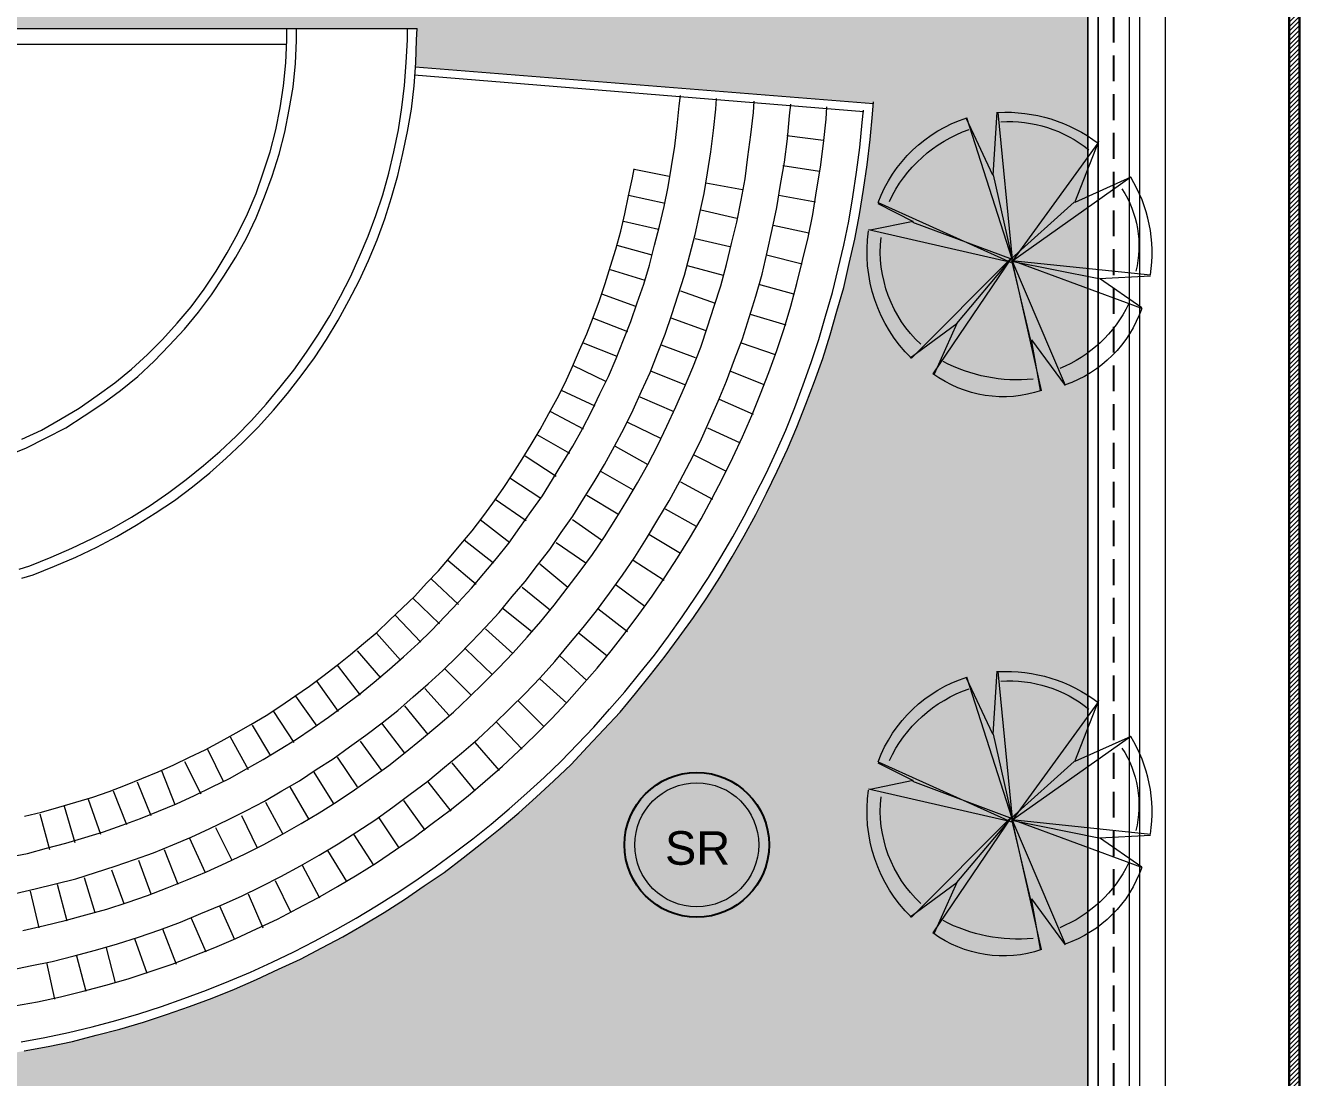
# Model space of a CAD drawing. Header units: inches. Extents: x 0 to 558, y -1 to 295.
# Drawn here: x 280.41 to 292.74, y 134.68 to 144.86 of the extents above; entities that cross this region are included whole.
import ezdxf
from ezdxf.enums import TextEntityAlignment as Align

# ---------------------------------------------------------------- set-up
doc = ezdxf.new("R2010")
doc.units = ezdxf.units.IN
doc.header["$MEASUREMENT"] = 0
doc.linetypes.add('$0$HIDDEN', pattern=[0.375, 0.25, -0.125])
for name, color, linetype, lineweight in [('A-FINISH', 1, 'Continuous', 5), ('ars', 11, 'Continuous', 0), ('ARSIR', 31, 'Continuous', 5), ('ARSIR BETON', 8, 'Continuous', 5), ('DINDING2', 146, 'Continuous', 5), ('KOL', 1, 'Continuous', 30), ('lan', 7, 'Continuous', 15), ('POHON', 98, 'Continuous', 5), ('RUMPUT', 93, 'Continuous', 0), ('SANITAIR', 15, 'Continuous', 9)]:
    doc.layers.add(name, color=color, linetype=linetype, lineweight=lineweight)
doc.layers.add('as', color=1, linetype='Continuous', plot=False)
doc.styles.get("Standard").update_dxf_attribs({"font": 'arial.ttf'})
pattern_1 = [(86.66969, (37.0798, 226.14725), (-0.5066041, 0.569206), [0.142875, -0.934755]), (41.66969, (37.0798, 226.14725), (-0.5066045, 0.5692064), [0.142875, -0.619125]), (131.66969, (37.0798, 226.14725), (-0.5692064, -0.5066045), [0.142875, -0.619125])]

# ---------------------------------------------------------------- blocks, each defined once
blk = doc.blocks.new('DEN-1 BLOK 2')
at = {"layer": 'ars'}
h = blk.add_hatch(dxfattribs=at)
h.set_pattern_fill('ANSI31', color=256, scale=0.25, angle=180, style=0)
h.set_pattern_definition([(225, (-0.35, 48.305), (0.022097087, -0.022097087), [])])
h.paths.add_polyline_path([(1.5, 12.905), (-0.25, 12.905), (-0.25, -0.495), (1.5, -0.495), (1.52, -0.595), (-0.35, -0.595), (-0.35, 13.005), (1.5, 13.005)])
at = {"layer": 'as', "linetype": '$0$HIDDEN'}
blk.add_line((-2.05, 16.555), (-2.05, 0.205), dxfattribs=at)
at = {"layer": 'KOL'}
blk.add_lwpolyline([(1.5, 12.905), (1.5, 13.005), (-0.35, 13.005), (-0.35, -0.595), (1.5, -0.595), (1.5, -0.495), (-0.25, -0.495), (-0.25, 12.905)], close=True, dxfattribs=at)
at = {"layer": 'lan'}
blk.add_line((-1.55, 12.765), (-1.55, 0.205), dxfattribs=at)
at = {"layer": 'SANITAIR'}
for p, q in [((-2.3, 12.765), (-2.3, 0.205)), ((-2.2, 12.765), (-2.2, 0.205)), ((-1.9, 12.765), (-1.9, 0.205)), ((-1.8, 12.765), (-1.8, 0.205))]:
    blk.add_line(p, q, dxfattribs=at)
blk = doc.blocks.new('NOT. SR')
for radius in [0.7, 0.6]:
    blk.add_circle((0, 0), radius)
blk.add_text('SR', height=0.3251).set_placement((0.008, -0.193), align=Align.CENTER)
blk = doc.blocks.new('D00088C')
for p, q in [((-0.0013, -0.0094), (-0.1437, 0.4512)), ((-0.1152, 0.2615), (-0.1398, 0.4513)), ((-0.2342, 0.4212), (-0.1152, 0.2615)), ((-0.2303, 0.4213), (-0.0013, -0.0094)), ((0.2305, 0.3971), (0.0063, 0.0027)), ((0.2266, 0.397), (0.1472, 0.2403)), ((0.0063, 0.0027), (0.303, 0.3553)), ((0.1472, 0.2403), (0.3033, 0.3575)), ((-0.1152, 0.2612), (-0.0014, -0.0054)), ((0.0023, 0.0066), (-0.4996, 0.0423)), ((-0.496, -0.0575), (0.0023, 0.0066)), ((-0.3618, -0.0303), (-0.4945, 0.0417)), ((0.3075, -0.0277), (0.0024, 0.0026)), ((0.4778, 0.0264), (0.0025, -0.0014)), ((0.4784, 0.0248), (0.3087, -0.0294)), ((-0.4961, -0.0535), (-0.3618, -0.0303)), ((-0.3629, -0.0277), (0.0026, -0.0053)), ((0.0026, -0.0053), (-0.2884, -0.4252)), ((-0.192, -0.4744), (0.0026, -0.0053)), ((-0.1451, -0.264), (0.0026, -0.0053)), ((0.1495, -0.2553), (-0.0014, -0.0054)), ((0.3099, -0.3943), (0.0064, -0.0013)), ((0.0064, -0.0013), (0.169, -0.4733)), ((0.3087, -0.0294), (0.4741, -0.089)), ((-0.1457, -0.2629), (-0.2885, -0.4212)), ((-0.1959, -0.4745), (-0.1457, -0.2629))]:
    blk.add_line(p, q)
at = {"flags": 128}
blk.add_lwpolyline([(0.1453, 0.2437), (0.0025, -0.0014), (0.4729, -0.0927, -0.179693), (0.3099, -0.3943), (0.1517, -0.2555), (0.1692, -0.4812)], format="xyb", dxfattribs=at)
for centre, radius, start, end in [((-0.0088, 0.063), 0.411, 54.3842, 109.1674), ((0.0045, -0.0301), 0.5088, 117.4863, 171.4484), ((-0.018, -0.1342), 0.5445, 67.363, 101.0798), ((-0.022, -0.0267), 0.4368, 115.9305, 169.2592), ((0.0516, 0.0107), 0.4265, 2.1127, 53.8887), ((-0.0182, -0.0451), 0.4539, 8.9188, 50.8384), ((-0.0137, -0.0277), 0.4832, 183.5353, 235.3544), ((0.0103, -0.0052), 0.475, 188.1449, 233.911), ((0.0637, -0.0721), 0.358, 309.7909, 357.1215), ((-0.013, 0.0189), 0.5247, 250.058, 290.2953), ((-0.0193, -0.0383), 0.4358, 249.3685, 292.0705)]:
    blk.add_arc(centre, radius, start, end)

msp = doc.modelspace()

# ---------------------------------------------------------------- hatches: boundary and pattern name
at = {"layer": 'ARSIR'}
h = msp.add_hatch(dxfattribs=at)
h.set_pattern_fill('AR-HBONE', color=256, scale=0.1, style=0)
h.set_pattern_definition([(48.3303, (269.9467, 118.0756), (-0.0328619, 0.5647301), [1.2, -0.4]), (138.3303, (270.2126, 118.37438), (-0.0328619, 0.5647301), [1.2, -0.4])])
edge = h.paths.add_edge_path()
edge.add_line((395.42, 171.6524), (394.22, 171.6524))
edge.add_line((394.22, 171.6524), (394.22, 133.2715))
edge.add_arc((380.22, 133.2715), 14, 270, 360, ccw=False)
edge.add_line((380.22, 119.2715), (283.2125, 119.2715))
edge.add_line((283.2125, 119.2715), (283.2125, 118.0715))
edge.add_line((283.2125, 118.0715), (380.22, 118.0715))
edge.add_arc((380.22, 133.2715), 15.2, 270, 360)
edge.add_line((395.42, 133.2715), (395.42, 171.6524))
at = {"layer": 'ARSIR BETON'}
h = msp.add_hatch(dxfattribs=at)
h.set_pattern_fill('AR-HBONE', color=256, scale=0.004, style=0)
h.set_pattern_definition([(45, (37.0798, 226.14725), (6e-17, 0.5747364), [1.2192, -0.4064]), (135, (37.36716, 226.4346), (6e-17, 0.5747364), [1.2192, -0.4064])])
edge = h.paths.add_edge_path()
edge.add_arc((191.2828, 190.0679), 14, 90, 180)
edge.add_line((177.2828, 190.0679), (177.2828, 133.2715))
edge.add_arc((191.2827, 133.2715), 14, 179.99992, 263.11919)
edge.add_line((189.6055, 119.3724), (189.6055, 112.3227))
edge.add_line((189.6055, 112.3227), (189.7055, 112.3227))
edge.add_line((189.7055, 112.3227), (189.7055, 112.2227))
edge.add_line((189.7055, 112.2227), (201.7055, 112.2227))
edge.add_line((201.7055, 112.2227), (201.7055, 119.2715))
edge.add_line((201.7055, 119.2715), (380.22, 119.2715))
edge.add_arc((380.22, 133.2715), 14, 270, 360)
edge.add_line((394.22, 133.2715), (394.22, 186.8365))
edge.add_arc((380.07, 186.8365), 14.15, 0.00002, 89.99998)
edge.add_line((380.07, 200.9865), (288.3873, 200.9865))
edge.add_arc((288.3873, 203.9865), 3, 180, 270, ccw=False)
edge.add_line((285.3873, 203.9865), (285.3986, 204.9823))
edge.add_line((285.3986, 204.9823), (271.3873, 205.1475))
edge.add_line((271.3873, 205.1475), (271.3873, 204.9086))
edge.add_arc((270.5466, 204.9086), 0.8408, 270, 359.99999, ccw=False)
edge.add_line((270.5466, 204.0679), (191.2828, 204.0679))
edge = h.paths.add_edge_path()
edge.add_line((191.2672, 197.9562), (265.7566, 197.9585))
edge.add_arc((265.7568, 189.203), 8.7555, 41.343, 90.00169, ccw=False)
edge.add_line((272.3302, 194.9865), (332.5823, 194.9865))
edge.add_line((332.5823, 194.9865), (332.5823, 191.8715))
edge.add_line((332.5823, 191.8715), (340.1822, 191.8715))
edge.add_line((340.1822, 191.8715), (340.1822, 194.9865))
edge.add_line((340.1822, 194.9865), (380.07, 194.9865))
edge.add_arc((380.07, 186.8365), 8.15, 0, 90, ccw=False)
edge.add_line((388.22, 186.8365), (388.22, 163.1715))
edge.add_line((388.22, 163.1715), (388.22, 157.7117))
edge.add_line((388.22, 157.7117), (388.22, 133.2715))
edge.add_arc((380.22, 133.2715), 8, -90, 0, ccw=False)
edge.add_line((380.22, 125.2715), (191.2828, 125.2715))
edge.add_arc((191.185, 133.1732), 7.9023, 180.12317, 270.70845, ccw=False)
edge.add_line((183.2828, 133.1562), (183.2675, 189.9541))
edge.add_arc((191.2675, 189.9563), 8, 90.00169, 180.01541, ccw=False)
at = {"layer": 'RUMPUT'}
h = msp.add_hatch(dxfattribs=at)
h.set_pattern_fill('GRASS', color=256, scale=0.03, angle=356.66969, style=0)
h.set_pattern_definition(pattern_1)
edge = h.paths.add_edge_path()
edge.add_line((394.22, 171.6524), (402.698, 171.6524))
edge.add_line((402.698, 171.6524), (406.8633, 171.9326))
edge.add_line((406.8633, 171.9326), (407.1349, 173.6574))
edge.add_line((407.1349, 173.6574), (416.4205, 172.1948))
edge.add_line((416.4205, 172.1948), (417.0895, 176.4425))
edge.add_line((417.0895, 176.4425), (434.0908, 173.7645))
edge.add_line((434.0908, 173.7645), (442.2259, 174.3118))
edge.add_line((442.2259, 174.3118), (445.141, 192.7643))
edge.add_line((445.141, 192.7643), (418.5729, 196.9616))
edge.add_line((418.5729, 196.9616), (402.3997, 199.5091))
edge.add_line((402.3997, 199.5091), (401.9329, 196.5456))
edge.add_line((401.9329, 196.5456), (390.18, 198.3869))
edge.add_arc((380.07, 186.8365), 15.35, 48.80437, 90)
edge.add_line((380.07, 202.1865), (288.3873, 202.1865))
edge.add_arc((288.3873, 203.9865), 1.8, 180, 270, ccw=False)
edge.add_line((286.5873, 203.9865), (286.5873, 204.7646))
edge.add_line((286.5873, 204.7646), (489.7232, 202.4653))
edge.add_line((489.7232, 202.4653), (489.009, 190.7748))
edge.add_line((489.009, 190.7748), (447.5074, 192.7549))
edge.add_line((447.5074, 192.7549), (448.3956, 174.0667))
edge.add_line((448.3956, 174.0667), (421.3302, 172.0652))
edge.add_line((421.3302, 172.0652), (401.0645, 170.836))
edge.add_line((401.0645, 170.836), (400.9341, 157.9843))
edge.add_line((400.9341, 157.9843), (400.8036, 145.1327))
edge.add_line((400.8036, 145.1327), (400.9017, 135.2859))
edge.add_line((400.9017, 135.2859), (401.5003, 132.6794))
edge.add_line((401.5003, 132.6794), (401.2595, 116.478))
edge.add_line((401.2595, 116.478), (378.6535, 115.7086))
edge.add_line((378.6535, 115.7086), (368.9216, 115.7377))
edge.add_line((368.9216, 115.7377), (346.0892, 112.9076))
edge.add_line((346.0892, 112.9076), (341.1309, 112.1001))
edge.add_line((341.1309, 112.1001), (333.7244, 111.8362))
edge.add_line((333.7244, 111.8362), (331.0738, 112.2718))
edge.add_line((331.0738, 112.2718), (324.3803, 115.2754))
edge.add_line((324.3803, 115.2754), (321.6092, 115.9684))
edge.add_line((321.6092, 115.9684), (289.1333, 113.6571))
edge.add_line((289.1333, 113.6571), (289.1333, 118.0715))
edge.add_line((289.1333, 118.0715), (380.22, 118.0715))
edge.add_arc((380.22, 133.2715), 15.2, 270, 360)
edge.add_line((395.42, 133.2715), (395.42, 171.6524))
h = msp.add_hatch(dxfattribs=at)
h.set_pattern_fill('GRASS', color=256, scale=0.03, angle=356.66969, style=0)
h.set_pattern_definition(pattern_1)
edge = h.paths.add_edge_path()
edge.add_line((296.4823, 126.5716), (296.4823, 130.3681))
edge.add_line((296.4823, 130.3681), (332.4823, 130.3681))
edge.add_line((332.4823, 130.3681), (332.4823, 131.4715))
edge.add_line((332.4823, 131.4715), (293.4373, 131.4715))
edge.add_arc((293.4373, 134.2215), 2.75, 180, 270, ccw=False)
edge.add_line((290.6873, 134.2215), (290.6873, 146.8315))
edge.add_line((290.6873, 146.8315), (266.1873, 146.8315))
edge.add_line((266.1873, 146.8315), (266.1873, 134.2215))
edge.add_arc((263.4373, 134.2215), 2.75, 270, 360, ccw=False)
edge.add_line((263.4373, 131.4715), (230.5822, 131.4715))
edge.add_line((230.5822, 131.4715), (230.5822, 125.7715))
edge.add_arc((230.9822, 125.7715), 0.4, 180, 270)
edge.add_line((230.9822, 125.3715), (231.9822, 125.3715))
edge.add_arc((231.9822, 125.7715), 0.4, 270, 360)
edge.add_line((232.3822, 125.7715), (232.3822, 130.3715))
edge.add_line((232.3822, 130.3715), (262.5822, 130.3715))
edge.add_line((262.5822, 130.3715), (262.5822, 126.5716))
edge.add_line((262.5822, 126.5716), (296.4823, 126.5716))
h.paths.add_polyline_path([(284.185, 144.4992), (284.1822, 144.4607), (288.6128, 144.1071), (288.6032, 144.0035), (288.5816, 143.7583), (288.5544, 143.513), (288.5161, 143.2733), (288.4781, 143.0337), (288.4345, 142.794), (288.3799, 142.5596), (288.3255, 142.3255), (288.1946, 141.8677), (288.1238, 141.6389), (288.0423, 141.4156), (287.9604, 141.1978), (287.8734, 140.9742), (287.7807, 140.7617), (287.6825, 140.5495), (287.579, 140.337), (287.4755, 140.1298), (287.3613, 139.9229), (287.2467, 139.7212), (287.1268, 139.5198), (287.0018, 139.3237), (286.8708, 139.1328), (286.7346, 138.9422), (286.5984, 138.7569), (286.4569, 138.5772), (286.3096, 138.3974), (286.1626, 138.2177), (286.0048, 138.0487), (285.8466, 137.8798), (285.6888, 137.7111), (285.5199, 137.553), (285.3509, 137.3952), (285.182, 137.2426), (285.0022, 137.09), (284.8225, 136.9483), (284.6427, 136.8068), (284.4574, 136.665), (284.2668, 136.5344), (284.076, 136.4034), (283.8798, 136.2783), (283.6785, 136.1585), (283.4768, 136.0439), (283.2754, 135.9349), (283.0682, 135.8262), (282.8557, 135.728), (282.6432, 135.6301), (282.431, 135.5374), (282.2129, 135.4503), (281.9949, 135.3685), (281.7716, 135.2922), (281.5483, 135.2159), (281.3194, 135.1504), (281.0905, 135.0905), (280.862, 135.0306), (280.6276, 134.9818), (280.3934, 134.9379), (280.159, 134.8944), (279.9194, 134.8619), (279.6797, 134.8292), (279.4344, 134.8073), (279.1948, 134.7909), (278.9495, 134.7801), (278.7046, 134.7745), (278.5792, 134.7745), (278.4483, 134.7745), (278.187, 134.7801), (277.9309, 134.7909), (277.6749, 134.8128), (277.4241, 134.84), (277.1736, 134.8672), (276.9231, 134.9055), (276.6723, 134.9543), (276.4271, 135.0034), (276.1822, 135.0581), (275.9425, 135.1232), (275.7025, 135.1887), (275.4684, 135.2594), (275.2343, 135.3413), (275.0054, 135.4284), (274.7766, 135.5155), (274.5477, 135.6137), (274.3244, 135.7116), (274.1064, 135.8206), (273.8886, 135.9296), (273.6761, 136.0439), (273.4636, 136.1638), (273.2567, 136.2947), (273.055, 136.4254), (272.8533, 136.5616), (272.6572, 136.6978), (272.4611, 136.8448), (272.2705, 136.9918), (272.0852, 137.1499), (271.9054, 137.3078), (271.7257, 137.4659), (271.5515, 137.6348), (271.377, 137.8038), (271.2136, 137.978), (271.0502, 138.1577), (270.8921, 138.3431), (270.7395, 138.5281), (270.5872, 138.7189), (270.4455, 138.9095), (270.3037, 139.1056), (270.1675, 139.3073), (270.0368, 139.5142), (269.9115, 139.7212), (269.6718, 140.1462), (269.5628, 140.3642), (269.454, 140.582), (269.3558, 140.8056), (269.2579, 141.0289), (269.1705, 141.2577), (269.0834, 141.4919), (269.0071, 141.7263), (268.9308, 141.9604), (268.8657, 142.2001), (268.8057, 142.4397), (268.7458, 142.685), (268.6967, 142.9302), (268.6532, 143.1751), (268.6149, 143.4259), (268.5821, 143.6764), (268.555, 143.9324), (268.5386, 144.1885), (268.5222, 144.4445), (268.517, 144.7061), (268.517, 144.8315), (284.1961, 144.8315), (284.1905, 144.7225)])

# ---------------------------------------------------------------- linework, layer by layer
msp.add_circle((286.9039, 136.9327), 0.7)
at = {"layer": 'A-FINISH'}
for p, q in [((268.5216, 144.8315), (284.1961, 144.8315)), ((274.2229, 144.6815), (282.9355, 144.6815))]:
    msp.add_line(p, q, dxfattribs=at)
for points in [[(280.2081, 140.691), (280.4095, 140.7728), (280.6056, 140.8707), (280.7965, 140.969), (280.9763, 141.0832), (281.156, 141.2031), (281.325, 141.3285), (281.4939, 141.4647), (281.6517, 141.6117), (281.7987, 141.7643), (281.9461, 141.9224), (282.0823, 142.0858), (282.2074, 142.2544), (282.3272, 142.4345), (282.4418, 142.6195), (282.5453, 142.8048), (282.6379, 143.0009), (282.7195, 143.2026), (282.7957, 143.404), (282.8612, 143.6165), (282.9156, 143.829), (282.9591, 144.047), (282.9974, 144.2648), (283.0194, 144.4936), (283.0302, 144.7169), (283.0302, 144.8315)], [(280.3443, 139.6013), (280.4478, 139.6341), (280.6547, 139.7159), (280.8564, 139.803), (281.0525, 139.8957), (281.2431, 139.9936), (281.434, 140.1026), (281.6137, 140.2172), (281.7935, 140.3423), (281.9624, 140.4677), (282.1311, 140.6039), (282.2892, 140.7401), (282.447, 140.8871), (282.5944, 141.0397), (282.7358, 141.1978), (282.872, 141.3612), (283.003, 141.5246), (283.1281, 141.6988), (283.2427, 141.8733), (283.3514, 142.0531), (283.4551, 142.2436), (283.5531, 142.4289), (283.6402, 142.6251), (283.722, 142.8212), (283.7983, 143.0229), (283.8638, 143.2242), (283.9237, 143.4312), (283.9725, 143.6384), (284.016, 143.8509), (284.0488, 144.0687), (284.076, 144.2811), (284.0923, 144.5045), (284.1034, 144.7225), (284.1034, 144.8315)], [(280.3715, 140.8599), (280.5621, 140.947), (280.7474, 141.0505), (280.9272, 141.1595), (281.1017, 141.2794), (281.2703, 141.4048), (281.434, 141.5354), (281.5863, 141.6772), (281.7336, 141.8242), (281.875, 141.9823), (282.0112, 142.1401), (282.1366, 142.3091), (282.2509, 142.4833), (282.3599, 142.663), (282.4634, 142.8484), (282.5561, 143.0389), (282.6379, 143.235), (282.7086, 143.4367), (282.7741, 143.6384), (282.8285, 143.8509), (282.872, 144.0634), (282.9048, 144.2759), (282.9267, 144.4992), (282.9375, 144.7225), (282.9375, 144.8315)], [(280.3715, 139.5142), (280.4805, 139.547), (280.6875, 139.6288), (280.8944, 139.7159), (281.0961, 139.8138), (281.2922, 139.9173), (281.4775, 140.0263), (281.6625, 140.1409), (281.8479, 140.266), (282.0224, 140.397), (282.191, 140.5332), (282.3491, 140.6746), (282.507, 140.8216), (282.6595, 140.9742), (282.8069, 141.1379), (282.9431, 141.3013), (283.0737, 141.4699), (283.2044, 141.6444), (283.3189, 141.8242), (283.4332, 142.0095), (283.5367, 142.2001), (283.6349, 142.3906), (283.7276, 142.5868), (283.8091, 142.7884), (283.8854, 142.9901), (283.9509, 143.1971), (284.0108, 143.4096), (284.0599, 143.622), (284.1034, 143.8345), (284.1414, 144.0523), (284.1686, 144.2759), (284.185, 144.4992), (284.1905, 144.7225), (284.1961, 144.8315)], [(284.1797, 144.4609), (288.6143, 144.107)], [(284.1686, 144.3846), (288.5216, 144.0307)], [(280.306, 136.4634), (280.5022, 136.5069), (280.6983, 136.556), (280.8944, 136.6051), (281.0853, 136.665), (281.2759, 136.725), (281.4612, 136.7904), (281.6465, 136.8556), (281.8315, 136.9319), (282.0112, 137.0082), (282.191, 137.09), (282.3708, 137.1771), (282.5453, 137.2642), (282.7195, 137.3569), (282.8884, 137.4551), (283.0573, 137.553), (283.2207, 137.662), (283.3841, 137.7655), (283.5422, 137.8798), (283.7001, 137.9944), (283.8582, 138.1142), (284.0108, 138.234), (284.1578, 138.3647), (284.3048, 138.4901), (284.4466, 138.6207), (284.5883, 138.7569), (284.7242, 138.8987), (284.8605, 139.0405), (284.9914, 139.1819), (285.1165, 139.3345), (285.2419, 139.4815), (285.3617, 139.6396), (285.4816, 139.7922), (285.5906, 139.9556), (285.7049, 140.1134), (285.8086, 140.2824), (285.9121, 140.4458), (286.01, 140.6147), (286.1082, 140.7892), (286.2009, 140.9634), (286.288, 141.1432), (286.3695, 141.3229), (286.4514, 141.5027), (286.5221, 141.688), (286.5984, 141.8733), (286.6639, 142.0639), (286.7238, 142.2544), (286.7837, 142.4453), (286.8381, 142.6414), (286.8872, 142.8375), (286.9307, 143.0337), (286.9743, 143.235), (287.007, 143.4367), (287.0397, 143.6384), (287.0669, 143.8453), (287.0889, 144.0523), (287.0941, 144.1558)], [(280.306, 136.4634), (280.5022, 136.5069), (280.6983, 136.556), (280.8944, 136.6051), (281.0853, 136.665), (281.2759, 136.725), (281.4612, 136.7904), (281.6465, 136.8556), (281.8315, 136.9319), (282.0112, 137.0082), (282.191, 137.09), (282.3708, 137.1771), (282.5453, 137.2642), (282.7195, 137.3569), (282.8884, 137.4551), (283.0573, 137.553), (283.2207, 137.662), (283.3841, 137.7655), (283.5422, 137.8798), (283.7001, 137.9944), (283.8582, 138.1142), (284.0108, 138.234), (284.1578, 138.3647), (284.3048, 138.4901), (284.4466, 138.6207), (284.5883, 138.7569), (284.7242, 138.8987), (284.8605, 139.0405), (284.9914, 139.1819), (285.1165, 139.3345), (285.2419, 139.4815), (285.3617, 139.6396), (285.4816, 139.7922), (285.5906, 139.9556), (285.7049, 140.1134), (285.8086, 140.2824), (285.9121, 140.4458), (286.01, 140.6147), (286.1082, 140.7892), (286.2009, 140.9634), (286.288, 141.1432), (286.3695, 141.3229), (286.4514, 141.5027), (286.5221, 141.688), (286.5984, 141.8733), (286.6639, 142.0639), (286.7238, 142.2544), (286.7837, 142.4453), (286.8381, 142.6414), (286.8872, 142.8375), (286.9307, 143.0337), (286.9743, 143.235), (287.007, 143.4367), (287.0397, 143.6384), (287.0669, 143.8453), (287.0889, 144.0523), (287.0941, 144.1558)], [(286.7346, 144.085), (286.7457, 144.1832)], [(280.2409, 135.7172), (280.4534, 135.7607), (280.6659, 135.8043), (280.878, 135.8586), (281.0853, 135.9133), (281.2978, 135.9732), (281.4992, 136.0387), (281.7064, 136.1094), (281.9078, 136.1857), (282.1039, 136.2672), (282.3, 136.3491), (282.4961, 136.4362), (282.687, 136.5288), (282.8776, 136.627), (283.0682, 136.7305), (283.2479, 136.834), (283.4332, 136.943), (283.613, 137.0573), (283.7875, 137.1716), (283.9617, 137.297), (284.1306, 137.4224), (284.2996, 137.5474), (284.463, 137.6836), (284.6263, 137.8199), (284.7845, 137.9561), (284.9423, 138.1034), (285.0949, 138.2504), (285.2419, 138.3974), (285.3889, 138.55), (285.5307, 138.7081), (285.6669, 138.8715), (285.8031, 139.0349), (285.9337, 139.1983), (286.0591, 139.3672), (286.1845, 139.5414), (286.3044, 139.7159), (286.4186, 139.8957), (286.5277, 140.081), (286.6367, 140.2608), (286.7402, 140.4513), (286.8381, 140.6366), (286.9363, 140.8328), (287.0234, 141.0289), (287.1105, 141.225), (287.1923, 141.4211), (287.2686, 141.6281), (287.3449, 141.8297), (287.4101, 142.0367), (287.4755, 142.2436), (287.5355, 142.4561), (287.5846, 142.6686), (287.6337, 142.8867), (287.6772, 143.0992), (287.7152, 143.3225), (287.7535, 143.5402), (287.7807, 143.7635), (287.8023, 143.9871), (287.8134, 144.1014)], [(280.366, 135.0253), (280.5948, 135.0689), (280.8237, 135.118), (281.0525, 135.1723), (281.2814, 135.2322), (281.5047, 135.2977), (281.7225, 135.3685), (281.9405, 135.4447), (282.1586, 135.5263), (282.3763, 135.6137), (282.5832, 135.7008), (282.7957, 135.7987), (283.003, 135.8969), (283.2044, 136.0004), (283.406, 136.1094), (283.6077, 136.2237), (283.8038, 136.3435), (283.9944, 136.4634), (284.185, 136.5887), (284.3703, 136.7194), (284.5556, 136.8556), (284.7354, 136.9918), (284.9151, 137.1336), (285.0893, 137.2806), (285.2583, 137.4332), (285.4272, 137.5857), (285.5906, 137.7436), (285.7487, 137.9073), (285.9065, 138.0706), (286.0591, 138.2448), (286.2061, 138.4138), (286.3535, 138.5935), (286.4949, 138.768), (286.6311, 138.9531), (286.7618, 139.1384), (286.8927, 139.3289), (287.0178, 139.5198), (287.138, 139.7159), (287.2522, 139.9121), (287.3613, 140.1134), (287.47, 140.3207), (287.5738, 140.5276), (287.6717, 140.7345), (287.7643, 140.947), (287.8514, 141.1651), (287.9333, 141.3828), (288.0096, 141.6009), (288.0858, 141.8242), (288.151, 142.0475), (288.2165, 142.2764), (288.2709, 142.5052), (288.3255, 142.7341), (288.3746, 142.9682), (288.4126, 143.2026), (288.4506, 143.4423), (288.4833, 143.682), (288.5053, 143.9216), (288.5161, 144.0415)], [(280.3934, 134.9379), (280.6276, 134.9818), (280.862, 135.0306), (281.0905, 135.0905), (281.3194, 135.1504), (281.5483, 135.2159), (281.7716, 135.2922), (281.9949, 135.3685), (282.2129, 135.4503), (282.431, 135.5374), (282.6432, 135.6301), (282.8557, 135.728), (283.0682, 135.8262), (283.2754, 135.9349), (283.4768, 136.0439), (283.6785, 136.1585), (283.8798, 136.2783), (284.076, 136.4034), (284.2668, 136.5344), (284.4574, 136.665), (284.6427, 136.8068), (284.8225, 136.9483), (285.0022, 137.09), (285.182, 137.2426), (285.3509, 137.3952), (285.5199, 137.553), (285.6888, 137.7111), (285.8466, 137.8798), (286.0048, 138.0487), (286.1626, 138.2177), (286.3096, 138.3974), (286.4569, 138.5772), (286.5984, 138.7569), (286.7346, 138.9422), (286.8708, 139.1328), (287.0018, 139.3237), (287.1268, 139.5198), (287.2467, 139.7212), (287.3613, 139.9229), (287.4755, 140.1298), (287.579, 140.337), (287.6825, 140.5495), (287.7807, 140.7617), (287.8734, 140.9742), (287.9604, 141.1978), (288.0423, 141.4156), (288.1238, 141.6389), (288.1946, 141.8677), (288.26, 142.0966), (288.3255, 142.3255), (288.3799, 142.5596), (288.4345, 142.794), (288.4781, 143.0337), (288.5161, 143.2733), (288.5544, 143.513), (288.5816, 143.7583), (288.6032, 144.0035), (288.6143, 144.1233)], [(286.713, 143.8889), (286.7346, 144.085)], [(287.4264, 143.8018), (287.4539, 144.0195)], [(287.4539, 144.0195), (287.4592, 144.1286)], [(288.1566, 143.9544), (288.1621, 144.0742)], [(288.1294, 143.72), (288.1566, 143.9544)], [(286.6583, 143.4966), (286.691, 143.6928), (286.713, 143.8889)], [(287.3993, 143.5893), (287.4264, 143.8018)], [(287.7751, 143.7962), (288.1294, 143.7527)], [(288.1022, 143.4914), (288.1294, 143.72)], [(287.3721, 143.3768), (287.3993, 143.5893)], [(280.3987, 137.2099), (280.5621, 137.2479), (280.731, 137.297), (280.8944, 137.3461), (281.0581, 137.3952), (281.2159, 137.4495), (281.3741, 137.5095), (281.5319, 137.5749), (281.69, 137.6401), (281.8426, 137.7056), (281.9949, 137.7819), (282.1474, 137.8526), (282.3, 137.9344), (282.447, 138.016), (282.5888, 138.0978), (282.7358, 138.1849), (282.8776, 138.2776), (283.0138, 138.3702), (283.1552, 138.4681), (283.2862, 138.5664), (283.4224, 138.6698), (283.5531, 138.7733), (283.6785, 138.8823), (283.8091, 138.9913), (283.9289, 139.1056), (284.0543, 139.2255), (284.1742, 139.34), (284.2884, 139.4651), (284.403, 139.585), (284.5121, 139.7104), (284.6208, 139.841), (284.7298, 139.972), (284.8333, 140.1082), (284.9315, 140.2388), (285.0294, 140.3806), (285.1221, 140.522), (285.2147, 140.6638), (285.3018, 140.8056), (285.3889, 140.9526), (285.4708, 141.1052), (285.5526, 141.2522), (285.6289, 141.4048), (285.6996, 141.5626), (285.7703, 141.7207), (285.8411, 141.8785), (285.901, 142.0367), (285.9612, 142.2001), (286.0156, 142.3635), (286.0699, 142.5324), (286.119, 142.6958), (286.1682, 142.8703), (286.2061, 143.0389), (286.2444, 143.2134), (286.2824, 143.3876), (286.2988, 143.475)], [(280.3987, 137.2099), (280.5621, 137.2479), (280.731, 137.297), (280.8944, 137.3461), (281.0581, 137.3952), (281.2159, 137.4495), (281.3741, 137.5095), (281.5319, 137.5749), (281.69, 137.6401), (281.8426, 137.7056), (281.9949, 137.7819), (282.1474, 137.8526), (282.3, 137.9344), (282.447, 138.016), (282.5888, 138.0978), (282.7358, 138.1849), (282.8776, 138.2776), (283.0138, 138.3702), (283.1552, 138.4681), (283.2862, 138.5664), (283.4224, 138.6698), (283.5531, 138.7733), (283.6785, 138.8823), (283.8091, 138.9913), (283.9289, 139.1056), (284.0543, 139.2255), (284.1742, 139.34), (284.2884, 139.4651), (284.403, 139.585), (284.5121, 139.7104), (284.6208, 139.841), (284.7298, 139.972), (284.8333, 140.1082), (284.9315, 140.2388), (285.0294, 140.3806), (285.1221, 140.522), (285.2147, 140.6638), (285.3018, 140.8056), (285.3889, 140.9526), (285.4708, 141.1052), (285.5526, 141.2522), (285.6289, 141.4048), (285.6996, 141.5626), (285.7703, 141.7207), (285.8411, 141.8785), (285.901, 142.0367), (285.9612, 142.2001), (286.0156, 142.3635), (286.0699, 142.5324), (286.119, 142.6958), (286.1682, 142.8703), (286.2061, 143.0389), (286.2444, 143.2134), (286.2824, 143.3876), (286.2988, 143.475)], [(286.2988, 143.4695), (286.6367, 143.404)], [(286.6256, 143.3005), (286.6583, 143.4966)], [(287.7371, 143.5075), (288.0911, 143.4531)], [(288.0639, 143.2625), (288.1022, 143.4914)], [(286.5876, 143.11), (286.6256, 143.3005)], [(286.9906, 143.3388), (287.3449, 143.2733)], [(287.3341, 143.1699), (287.3721, 143.3768)], [(286.2444, 143.219), (286.5984, 143.1427)], [(287.2902, 142.9574), (287.3341, 143.1699)], [(287.6988, 143.219), (288.0531, 143.1535)], [(288.0259, 143.0337), (288.0639, 143.2625)], [(286.544, 142.9191), (286.5876, 143.11)], [(286.9418, 143.0772), (287.2902, 142.9954)], [(287.9824, 142.8104), (288.0259, 143.0337)], [(286.1953, 142.9682), (286.5332, 142.8919)], [(286.4949, 142.7341), (286.544, 142.9191)], [(287.2414, 142.7505), (287.2902, 142.9574)], [(287.6445, 142.9302), (287.9876, 142.8539)], [(286.8872, 142.7992), (287.2251, 142.723)], [(287.9277, 142.5868), (287.9824, 142.8104)], [(286.1299, 142.7341), (286.4677, 142.6414)], [(286.4458, 142.5432), (286.4949, 142.7341)], [(287.1923, 142.5488), (287.2414, 142.7505)], [(286.3915, 142.3582), (286.4458, 142.5432)], [(287.138, 142.3418), (287.1923, 142.5488)], [(287.579, 142.6414), (287.9225, 142.5543)], [(287.8734, 142.3635), (287.9277, 142.5868)], [(286.0647, 142.4997), (286.4023, 142.3962)], [(286.8109, 142.538), (287.1596, 142.4453)], [(286.326, 142.1784), (286.3915, 142.3582)], [(287.0725, 142.1457), (287.138, 142.3418)], [(287.5027, 142.3582), (287.8406, 142.2655)], [(287.8134, 142.1457), (287.8734, 142.3635)], [(285.9828, 142.2655), (286.3096, 142.1457)], [(286.2661, 141.9984), (286.326, 142.1784)], [(286.7457, 142.2927), (287.0833, 142.1729)], [(287.007, 141.944), (287.0725, 142.1457)], [(287.4212, 142.0694), (287.7643, 141.966)], [(287.748, 141.9277), (287.8134, 142.1457)], [(285.8957, 142.0311), (286.2333, 141.9005)], [(286.1953, 141.8186), (286.2661, 141.9984)], [(286.6531, 142.0311), (286.9906, 141.9113)], [(286.9418, 141.7479), (287.007, 141.944)], [(287.6009, 141.5027), (287.6772, 141.7152), (287.748, 141.9277)], [(286.1246, 141.6389), (286.1953, 141.8186)], [(285.8031, 141.7914), (286.1299, 141.6608)], [(286.5604, 141.7698), (286.8872, 141.65)], [(286.7837, 141.3612), (286.8656, 141.5518), (286.9418, 141.7479)], [(287.3341, 141.7914), (287.6609, 141.6772)], [(285.6996, 141.5737), (286.0264, 141.4156)], [(286.0483, 141.4647), (286.1246, 141.6389)], [(285.9665, 141.2957), (286.0483, 141.4647)], [(286.4569, 141.519), (286.7837, 141.3884)], [(287.2251, 141.519), (287.5518, 141.3884)], [(287.5191, 141.2957), (287.6009, 141.5027)], [(285.5906, 141.334), (285.9174, 141.1815)], [(286.7019, 141.1703), (286.7837, 141.3612)], [(285.8849, 141.1268), (285.9665, 141.2957)], [(286.3535, 141.2686), (286.6802, 141.1268)], [(287.1216, 141.2466), (287.4484, 141.0996)], [(287.4376, 141.0888), (287.5191, 141.2957)], [(285.4871, 141.1268), (285.8031, 140.9578)], [(285.7975, 140.9578), (285.8849, 141.1268)], [(286.6148, 140.9853), (286.7019, 141.1703)], [(287.3449, 140.8816), (287.4376, 141.0888)], [(285.7049, 140.7892), (285.7975, 140.9578)], [(286.2333, 141.0233), (286.5604, 140.8655)], [(286.4294, 140.6147), (286.5277, 140.8), (286.6148, 140.9853)], [(287.007, 140.969), (287.3177, 140.8272)], [(285.3565, 140.9035), (285.6724, 140.7237)], [(287.2522, 140.6802), (287.3449, 140.8816)], [(285.2419, 140.6965), (285.5415, 140.5004)], [(285.607, 140.6311), (285.7049, 140.7892)], [(286.1135, 140.7892), (286.4294, 140.6147)], [(286.8764, 140.7074), (287.1868, 140.5495)], [(285.5087, 140.4677), (285.607, 140.6311)], [(286.3315, 140.4349), (286.4294, 140.6147)], [(287.154, 140.4785), (287.2522, 140.6802)], [(285.0949, 140.4841), (285.3945, 140.2879)], [(285.4108, 140.3096), (285.5087, 140.4677)], [(285.972, 140.5495), (286.288, 140.3695)], [(286.7457, 140.4458), (287.0561, 140.2771)], [(287.0506, 140.2824), (287.154, 140.4785)], [(286.119, 140.0862), (286.2281, 140.2608), (286.3315, 140.4349)], [(284.9531, 140.2771), (285.2527, 140.0699)], [(285.3018, 140.1573), (285.4108, 140.3096)], [(285.8411, 140.3151), (286.141, 140.1354)], [(286.8328, 139.8957), (286.9471, 140.0862), (287.0506, 140.2824)], [(284.8061, 140.081), (285.0949, 139.8574)], [(285.1928, 140.0047), (285.3018, 140.1573)], [(285.6996, 140.081), (285.9828, 139.8849)], [(286.01, 139.9121), (286.119, 140.0862)], [(286.5984, 140.1845), (286.898, 140.0155)], [(285.0841, 139.8521), (285.1928, 140.0047)], [(284.6535, 139.8849), (284.9367, 139.6613)], [(284.9642, 139.7048), (285.0841, 139.8521)], [(285.5415, 139.8574), (285.8303, 139.6613)], [(285.8957, 139.7431), (286.01, 139.9121)], [(286.4406, 139.9392), (286.7457, 139.7539)], [(286.7182, 139.7104), (286.8328, 139.8957)], [(284.8444, 139.5578), (284.9642, 139.7048)], [(285.7759, 139.5797), (285.8957, 139.7431)], [(286.5984, 139.5251), (286.7182, 139.7104)], [(284.4957, 139.6887), (284.7681, 139.4543)], [(285.3837, 139.6505), (285.6561, 139.4271)], [(286.288, 139.6887), (286.5876, 139.4926)], [(284.3376, 139.5034), (284.5992, 139.2582)], [(284.5992, 139.2801), (284.7242, 139.4163), (284.8444, 139.5578)], [(285.6505, 139.4163), (285.7759, 139.5797)], [(286.4733, 139.34), (286.5984, 139.5251)], [(285.2147, 139.4271), (285.4871, 139.2038)], [(285.5251, 139.2526), (285.6505, 139.4163)], [(286.0755, 138.8116), (286.2117, 138.9858), (286.3423, 139.1603), (286.4733, 139.34)], [(286.1135, 139.4543), (286.4023, 139.2418)], [(284.1522, 139.3237), (284.4138, 139.0729)], [(284.4682, 139.1439), (284.5992, 139.2801)], [(285.0294, 139.2202), (285.3074, 138.9966)], [(285.3945, 139.0948), (285.5251, 139.2526)], [(285.9448, 139.2202), (286.2333, 138.9966)], [(283.9836, 139.1547), (284.2341, 138.8931)], [(284.3376, 139.0077), (284.4682, 139.1439)], [(285.2638, 138.9422), (285.3945, 139.0948)], [(283.8038, 138.9805), (284.038, 138.7189)], [(284.2069, 138.8823), (284.3376, 139.0077)], [(284.8605, 139.0241), (285.1221, 138.7844)], [(285.7651, 138.9805), (286.0372, 138.7625)], [(284.0651, 138.7517), (284.2069, 138.8823)], [(285.1276, 138.7897), (285.2638, 138.9422)], [(283.6185, 138.8116), (283.8418, 138.55)], [(283.9289, 138.6318), (284.0651, 138.7517)], [(284.6643, 138.828), (284.9259, 138.5772)], [(284.9858, 138.6426), (285.1276, 138.7897)], [(285.5798, 138.7625), (285.8411, 138.5228)], [(285.9393, 138.6426), (286.0755, 138.8116)], [(283.4224, 138.6698), (283.6457, 138.381)], [(283.7819, 138.5064), (283.9289, 138.6318)], [(284.4682, 138.6318), (284.719, 138.381)], [(284.8444, 138.5009), (284.9858, 138.6426)], [(285.7923, 138.4737), (285.9393, 138.6426)], [(283.2263, 138.512), (283.4332, 138.2232)], [(283.6402, 138.3922), (283.7819, 138.5064)], [(284.6971, 138.3594), (284.8444, 138.5009)], [(285.3837, 138.5392), (285.6449, 138.3048)], [(285.6449, 138.3103), (285.7923, 138.4737)], [(283.0194, 138.3702), (283.2263, 138.0815)], [(283.4876, 138.2776), (283.6402, 138.3922)], [(284.2721, 138.4465), (284.5065, 138.1849)], [(284.55, 138.2177), (284.6971, 138.3594)], [(283.3406, 138.1686), (283.4876, 138.2776)], [(284.076, 138.2776), (284.2996, 137.9999)], [(285.1767, 138.3267), (285.4216, 138.0815)], [(285.4979, 138.1522), (285.6449, 138.3103)], [(282.8069, 138.2232), (283.003, 137.9236)], [(283.0302, 137.9561), (283.1827, 138.0598), (283.3406, 138.1686)], [(283.8526, 138.1086), (284.076, 137.8199)], [(284.3975, 138.087), (284.55, 138.2177)], [(284.9642, 138.1198), (285.2147, 137.8582)], [(285.182, 137.8418), (285.3401, 137.9944), (285.4979, 138.1522)], [(282.3871, 137.978), (282.5616, 137.662)], [(282.5996, 138.0923), (282.7794, 137.7927)], [(284.2396, 137.9561), (284.3975, 138.087)], [(282.1694, 137.8582), (282.322, 137.5422)], [(282.7086, 137.7599), (282.872, 137.8582)], [(282.872, 137.8582), (283.0302, 137.9561)], [(283.6457, 137.9344), (283.8526, 137.6512)], [(284.0815, 137.8254), (284.2396, 137.9561)], [(284.757, 137.9236), (284.9914, 137.6512)], [(281.9461, 137.7383), (282.1039, 137.4276)], [(282.3819, 137.5749), (282.5453, 137.6676), (282.7086, 137.7599)], [(283.4224, 137.7819), (283.6185, 137.4931)], [(283.9237, 137.7), (284.0815, 137.8254)], [(285.0241, 137.6948), (285.182, 137.8418)], [(281.7225, 137.6512), (281.8534, 137.3241)], [(283.1991, 137.6348), (283.3841, 137.3353)], [(283.5914, 137.4659), (283.7547, 137.5802), (283.9237, 137.7)], [(284.5337, 137.7275), (284.757, 137.4551)], [(284.8552, 137.5474), (285.0241, 137.6948)], [(281.4883, 137.5422), (281.619, 137.2154)], [(282.044, 137.4115), (282.2129, 137.4931)], [(282.2129, 137.4931), (282.3819, 137.5749)], [(282.9647, 137.4931), (283.15, 137.1771)], [(284.2996, 137.5422), (284.5229, 137.259)], [(284.6918, 137.406), (284.8552, 137.5474)], [(281.0143, 137.3732), (281.1341, 137.0354)], [(281.2542, 137.4551), (281.3849, 137.128)], [(281.8698, 137.3297), (282.044, 137.4115)], [(283.4224, 137.3513), (283.5914, 137.4659)], [(284.0651, 137.3624), (284.2721, 137.0737)], [(284.5173, 137.2698), (284.6918, 137.406)], [(280.7801, 137.3078), (280.8836, 136.9538)], [(281.5211, 137.1879), (281.6953, 137.259)], [(281.6953, 137.259), (281.8698, 137.3297)], [(282.7306, 137.3461), (282.8992, 137.0354)], [(283.0737, 137.1391), (283.2479, 137.2426)], [(283.2479, 137.2426), (283.4224, 137.3513)], [(284.3431, 137.1391), (284.5173, 137.2698)], [(280.5457, 137.2315), (280.6384, 136.8883)], [(281.1616, 137.0573), (281.3413, 137.1228)], [(281.3413, 137.1228), (281.5211, 137.1879)], [(282.4961, 137.2154), (282.6487, 136.9047)], [(282.7142, 136.9374), (282.894, 137.0354), (283.0737, 137.1391)], [(283.8255, 137.1935), (284.0216, 136.9047)], [(284.1686, 137.0082), (284.3431, 137.1391)], [(280.7965, 136.9483), (280.9818, 137.0029)], [(280.9818, 137.0029), (281.1616, 137.0573)], [(281.9949, 136.9974), (282.1422, 136.6706)], [(282.2457, 137.1008), (282.4035, 136.7849)], [(283.5802, 137.0354), (283.7764, 136.7358)], [(283.6185, 136.6431), (283.8038, 136.7577), (283.9889, 136.8831), (284.1686, 137.0082)], [(280.4259, 136.8504), (280.6112, 136.8992)], [(280.6112, 136.8992), (280.7965, 136.9483)], [(281.7499, 136.8883), (281.8806, 136.5508)], [(282.5344, 136.8448), (282.7142, 136.9374)], [(283.3298, 136.8775), (283.5151, 136.5779)], [(280.2353, 136.8121), (280.4259, 136.8504)], [(281.4992, 136.7849), (281.619, 136.4581)], [(281.9733, 136.5943), (282.1586, 136.6706), (282.3491, 136.7577)], [(282.3491, 136.7577), (282.5344, 136.8448)], [(281.2379, 136.6922), (281.3577, 136.3654)], [(283.0845, 136.7358), (283.2535, 136.4198)], [(283.4277, 136.5288), (283.6185, 136.6431)], [(280.7147, 136.5508), (280.8073, 136.1965)], [(280.9763, 136.6159), (281.0797, 136.2783)], [(281.5863, 136.4417), (281.7771, 136.518)], [(281.7771, 136.518), (281.9733, 136.5943)], [(282.8232, 136.5887), (282.9755, 136.2783)], [(283.2371, 136.4198), (283.4277, 136.5288)], [(280.4534, 136.4853), (280.5349, 136.131)], [(280.9926, 136.2564), (281.194, 136.3108), (281.3901, 136.3763), (281.5863, 136.4417)], [(282.5616, 136.4581), (282.7031, 136.131)], [(283.041, 136.3163), (283.2371, 136.4198)], [(280.7909, 136.2021), (280.9926, 136.2564)], [(282.2837, 136.3435), (282.431, 136.0167)], [(282.8448, 136.2129), (283.041, 136.3163)], [(280.3823, 136.1038), (280.5896, 136.153)], [(280.5896, 136.153), (280.7909, 136.2021)], [(282.0112, 136.2237), (282.153, 135.8969)], [(282.6432, 136.1202), (282.8448, 136.2129)], [(281.4612, 136.0276), (281.581, 135.69)], [(281.7336, 136.1202), (281.8642, 135.7771)], [(282.2401, 135.9405), (282.4418, 136.0276), (282.6432, 136.1202)], [(281.1888, 135.9349), (281.2759, 135.5973)], [(282.0332, 135.8586), (282.2401, 135.9405)], [(280.6112, 135.7934), (280.6875, 135.4392)], [(280.9, 135.8586), (280.9926, 135.5155)], [(281.6137, 135.7063), (281.8262, 135.7771)], [(281.8262, 135.7771), (282.0332, 135.8586)], [(281.1832, 135.5754), (281.4012, 135.6353), (281.6137, 135.7063)], [(280.7474, 135.4611), (280.9655, 135.5155)], [(280.9655, 135.5155), (281.1832, 135.5754)], [(280.0775, 135.3357), (280.3008, 135.374), (280.5241, 135.412)], [(280.5241, 135.412), (280.7474, 135.4611)]]:
    msp.add_lwpolyline(points, dxfattribs=at)
at = {"layer": 'DINDING2'}
msp.add_lwpolyline([(296.5823, 126.4681), (296.5823, 130.2681), (332.5823, 130.2681), (332.5823, 131.4715), (332.5823, 131.5715), (293.4373, 131.5715, -0.4142136), (290.7873, 134.2215), (290.7873, 146.9315), (266.0873, 146.9315), (266.0873, 134.2215, -0.4142136), (263.4373, 131.5715), (230.4822, 131.5715), (230.4822, 131.4715), (230.4822, 130.2715), (230.4822, 125.7715, 0.4142136), (230.9822, 125.2715), (231.9822, 125.2715, 0.4142136), (232.4822, 125.7715), (232.4822, 130.2715), (262.4822, 130.2715), (262.4822, 126.4716), (296.5823, 126.4716)], format="xyb", dxfattribs=at)
msp.add_lwpolyline([(296.4823, 126.5716), (296.4823, 130.3681), (332.4823, 130.3681), (332.4823, 131.4715), (293.4373, 131.4715, -0.4142136), (290.6873, 134.2215), (290.6873, 146.8315), (266.1873, 146.8315), (266.1873, 134.2215, -0.4142136), (263.4373, 131.4715), (230.5822, 131.4715), (230.5822, 130.2715), (230.5822, 125.7715, 0.4142136), (230.9822, 125.3715), (231.9822, 125.3715, 0.4142136), (232.3822, 125.7715), (232.3822, 130.3715), (262.5822, 130.3715), (262.5822, 126.5716)], format="xyb", close=True, dxfattribs=at)

# ---------------------------------------------------------------- block references
at = {"layer": 'lan'}
msp.add_blockref('DEN-1 BLOK 2', (292.9873, 134.0165), dxfattribs=at)
at = {"layer": 'POHON', "xscale": -2.812499999999324, "yscale": 2.812499999999318, "zscale": 8.4375, "rotation": 163.0458035345949}
for p in [(289.946, 142.5868), (289.946, 137.1759)]:
    msp.add_blockref('D00088C', p, dxfattribs=at)
at = {"layer": 'SANITAIR'}
msp.add_blockref('NOT. SR', (286.9039, 136.9327), dxfattribs=at)

doc.saveas('drawing.dxf')
